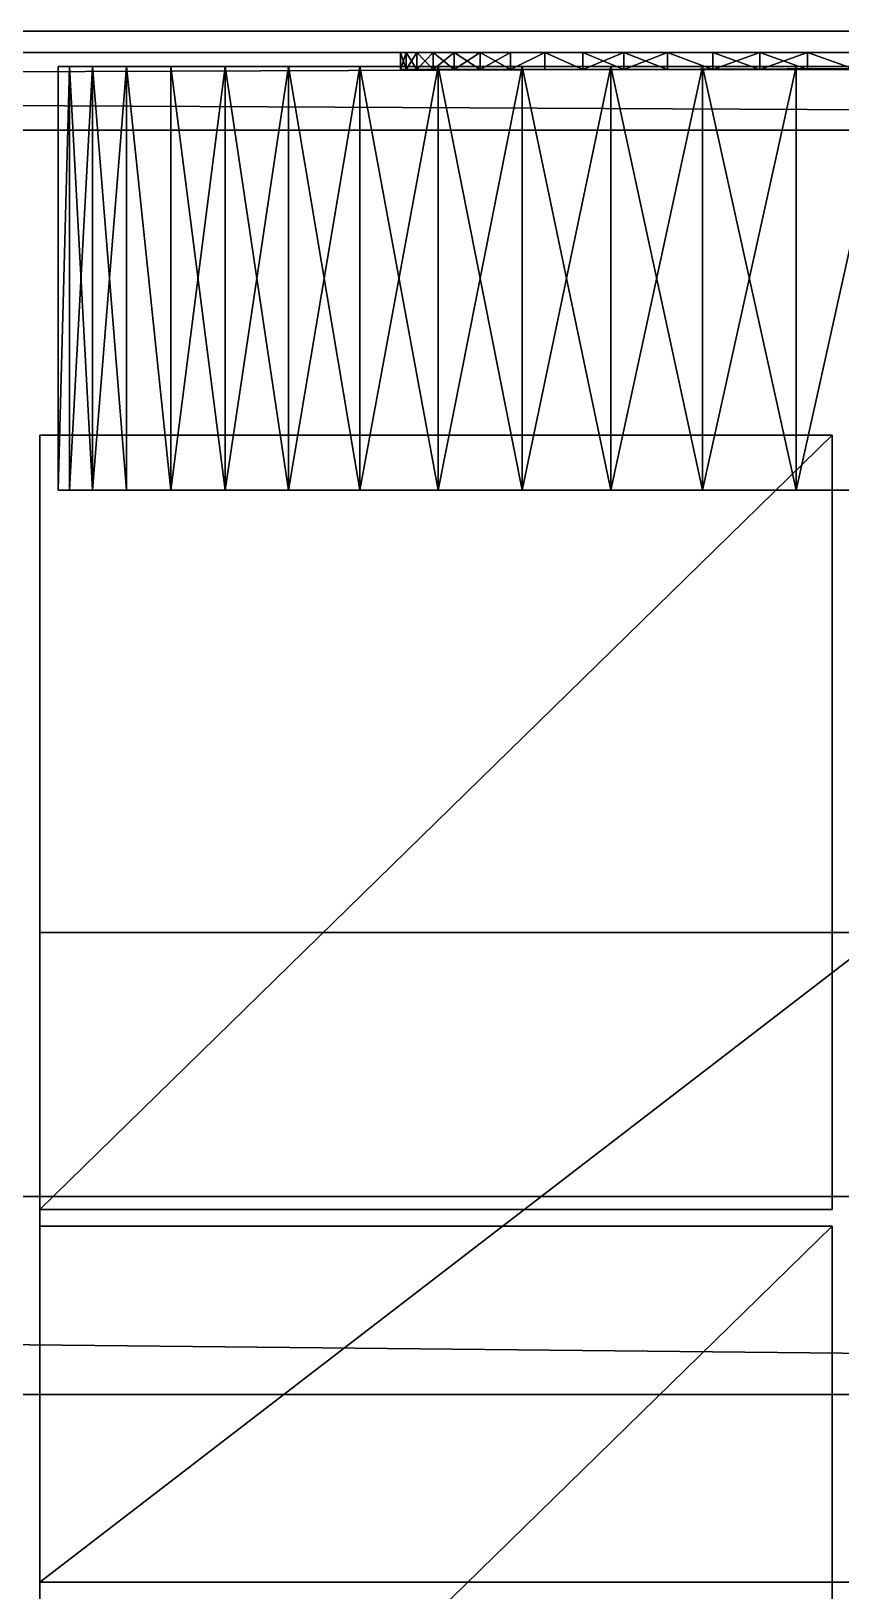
# Model space of a CAD drawing. Header units: millimetres. Extents: x -3100 to 14040, y -1280 to 1295.
# Drawn here: x 10542 to 11115, y 191 to 1295 of the extents above; entities that cross this region are included whole.
import ezdxf

# ---------------------------------------------------------------- set-up
doc = ezdxf.new("R2010")
doc.units = ezdxf.units.MM

msp = doc.modelspace()

# ---------------------------------------------------------------- linework, layer by layer
at = {"layer": 'CAD_75LAB'}
for points in [[(14040, 1295, 1250), (-40, 1295, 1250), (-40, 1295, 1320)], [(14040, 1295, 1320), (14040, 1295, 1250), (-40, 1295, 1320)], [(14040, 1225, 1250), (-40, 1225, 1250), (-40, 1295, 1250)], [(14040, 1295, 1250), (14040, 1225, 1250), (-40, 1295, 1250)], [(14040, 1225, 1320), (-40, 1295, 1320), (-40, 1225, 1320)], [(14040, 1295, 1320), (-40, 1295, 1320), (14040, 1225, 1320)], [(14040, 1280, 1160), (-40, 1280, 1160), (-40, 1280, 1250)], [(14040, 1280, 1250), (14040, 1280, 1160), (-40, 1280, 1250)], [(14040, -1280, 1160), (-40, -1280, 1160), (-40, 1280, 1160)], [(14040, 1280, 1160), (14040, -1280, 1160), (-40, 1280, 1160)], [(14040, -1280, 1250), (-40, 1280, 1250), (-40, -1280, 1250)], [(14040, 1280, 1250), (-40, 1280, 1250), (14040, -1280, 1250)], [(14040, 1280, 3995), (14040, 1280, 3940), (-40, 1280, 3940)], [(14040, 1280, 3995), (-40, 1280, 3940), (-40, 1280, 3995)], [(14040, 1280, 3940), (-40, 1225, 3940), (-40, 1280, 3940)], [(14040, 1280, 3940), (14040, 1225, 3940), (-40, 1225, 3940)], [(14040, 1280, 3995), (-40, 1280, 3995), (-40, 1225, 3995)], [(14040, 1280, 3995), (-40, 1225, 3995), (14040, 1225, 3995)], [(10561.02, 970, 573.24), (10569.19, 970, 639.22), (10569.19, 1270, 639.22)], [(10561.02, 970, 573.24), (10569.19, 1270, 639.22), (10561.02, 1270, 573.24)], [(10561.02, 970, 506.76), (10561.02, 970, 573.24), (10561.02, 1270, 573.24)], [(10561.02, 970, 506.76), (10561.02, 1270, 573.24), (10561.02, 1270, 506.76)], [(10561.02, 970, 506.76), (10561.02, 1270, 506.76), (10569.19, 1270, 440.78)], [(10569.19, 970, 440.78), (10561.02, 970, 506.76), (10569.19, 1270, 440.78)], [(10561.02, 1270, 506.76), (10585.41, 1270, 376.3), (10569.19, 1270, 440.78)], [(10561.02, 1270, 506.76), (10609.43, 1270, 314.3), (10585.41, 1270, 376.3)], [(10569.19, 1270, 639.22), (10561.02, 1270, 506.76), (10561.02, 1270, 573.24)], [(10569.19, 1270, 639.22), (10609.43, 1270, 314.3), (10561.02, 1270, 506.76)], [(10569.19, 970, 639.22), (10585.41, 970, 703.7), (10585.41, 1270, 703.7)], [(10569.19, 970, 639.22), (10585.41, 1270, 703.7), (10569.19, 1270, 639.22)], [(10585.41, 970, 376.3), (10569.19, 970, 440.78), (10569.19, 1270, 440.78)], [(10585.41, 970, 376.3), (10569.19, 1270, 440.78), (10585.41, 1270, 376.3)], [(10569.19, 1270, 639.22), (10724.09, 1270, 152.33), (10609.43, 1270, 314.3)], [(10774.58, 1270, 970.93), (10569.19, 1270, 639.22), (10585.41, 1270, 703.7)], [(11149.83, 1270, 1077.7), (10569.19, 1270, 639.22), (10774.58, 1270, 970.93)], [(11149.83, 1270, 1077.7), (10724.09, 1270, 152.33), (10569.19, 1270, 639.22)], [(10585.41, 970, 703.7), (10609.43, 1270, 765.7), (10585.41, 1270, 703.7)], [(10585.41, 970, 703.7), (10609.43, 970, 765.7), (10609.43, 1270, 765.7)], [(10609.43, 970, 314.3), (10585.41, 970, 376.3), (10585.41, 1270, 376.3)], [(10609.43, 970, 314.3), (10585.41, 1270, 376.3), (10609.43, 1270, 314.3)], [(10640.88, 1270, 824.27), (10585.41, 1270, 703.7), (10609.43, 1270, 765.7)], [(10774.58, 1270, 970.93), (10585.41, 1270, 703.7), (10640.88, 1270, 824.27)], [(10640.88, 970, 824.27), (10640.88, 1270, 824.27), (10609.43, 1270, 765.7)], [(10609.43, 970, 765.7), (10640.88, 970, 824.27), (10609.43, 1270, 765.7)], [(10640.88, 970, 255.73), (10609.43, 970, 314.3), (10609.43, 1270, 314.3)], [(10640.88, 970, 255.73), (10609.43, 1270, 314.3), (10640.88, 1270, 255.73)], [(10609.43, 1270, 314.3), (10724.09, 1270, 152.33), (10640.88, 1270, 255.73)], [(10640.88, 970, 824.27), (10679.3, 1270, 878.54), (10640.88, 1270, 824.27)], [(10640.88, 970, 824.27), (10679.3, 970, 878.54), (10679.3, 1270, 878.54)], [(10679.3, 970, 201.46), (10640.88, 970, 255.73), (10640.88, 1270, 255.73)], [(10679.3, 970, 201.46), (10640.88, 1270, 255.73), (10679.3, 1270, 201.46)], [(10640.88, 1270, 255.73), (10724.09, 1270, 152.33), (10679.3, 1270, 201.46)], [(10774.58, 1270, 970.93), (10640.88, 1270, 824.27), (10679.3, 1270, 878.54)], [(10679.3, 970, 878.54), (10724.09, 1270, 927.67), (10679.3, 1270, 878.54)], [(10679.3, 970, 878.54), (10724.09, 970, 927.67), (10724.09, 1270, 927.67)], [(10724.09, 970, 152.33), (10679.3, 970, 201.46), (10679.3, 1270, 201.46)], [(10724.09, 970, 152.33), (10679.3, 1270, 201.46), (10724.09, 1270, 152.33)], [(10774.58, 1270, 970.93), (10679.3, 1270, 878.54), (10724.09, 1270, 927.67)], [(10724.09, 970, 927.67), (10774.58, 1270, 970.93), (10724.09, 1270, 927.67)], [(10724.09, 970, 927.67), (10774.58, 970, 970.93), (10774.58, 1270, 970.93)], [(10774.58, 970, 109.07), (10724.09, 970, 152.33), (10724.09, 1270, 152.33)], [(10774.58, 970, 109.07), (10724.09, 1270, 152.33), (10774.58, 1270, 109.07)], [(10830, 1270, 72.35), (10774.58, 1270, 109.07), (10724.09, 1270, 152.33)], [(10889.52, 1270, 42.71), (10830, 1270, 72.35), (10724.09, 1270, 152.33)], [(11149.83, 1270, 2.3), (10889.52, 1270, 42.71), (10724.09, 1270, 152.33)], [(11635.91, 1270, 606.36), (10724.09, 1270, 152.33), (11149.83, 1270, 1077.7)], [(11635.91, 1270, 606.36), (11149.83, 1270, 2.3), (10724.09, 1270, 152.33)], [(10774.58, 970, 970.93), (10830, 1270, 1007.65), (10774.58, 1270, 970.93)], [(10774.58, 970, 970.93), (10830, 970, 1007.65), (10830, 1270, 1007.65)], [(10830, 970, 72.35), (10774.58, 970, 109.07), (10774.58, 1270, 109.07)], [(10830, 970, 72.35), (10774.58, 1270, 109.07), (10830, 1270, 72.35)], [(11149.83, 1270, 1077.7), (10774.58, 1270, 970.93), (10830, 1270, 1007.65)], [(10803.48, 1268, 556.96), (10807.35, 1268, 590.65), (10807.35, 1280, 590.65)], [(10803.48, 1268, 556.96), (10807.35, 1280, 590.65), (10803.48, 1280, 556.96)], [(10803.48, 1268, 556.96), (10803.48, 1280, 556.96), (10803.48, 1280, 523.04)], [(10803.48, 1268, 523.04), (10803.48, 1268, 556.96), (10803.48, 1280, 523.04)], [(10807.35, 1268, 489.35), (10803.48, 1268, 523.04), (10803.48, 1280, 523.04)], [(10807.35, 1268, 489.35), (10803.48, 1280, 523.04), (10807.35, 1280, 489.35)], [(10803.48, 1280, 556.96), (10807.35, 1280, 489.35), (10803.48, 1280, 523.04)], [(10803.48, 1280, 556.96), (10815.03, 1280, 456.33), (10807.35, 1280, 489.35)], [(10803.48, 1280, 556.96), (10826.43, 1280, 424.39), (10815.03, 1280, 456.33)], [(10815.03, 1280, 623.67), (10803.48, 1280, 556.96), (10807.35, 1280, 590.65)], [(10881.19, 1280, 740.82), (10803.48, 1280, 556.96), (10815.03, 1280, 623.67)], [(10961.4, 1280, 802.68), (10803.48, 1280, 556.96), (10881.19, 1280, 740.82)], [(10961.4, 1280, 802.68), (10826.43, 1280, 424.39), (10803.48, 1280, 556.96)], [(10807.35, 1268, 590.65), (10815.03, 1268, 623.67), (10815.03, 1280, 623.67)], [(10807.35, 1268, 590.65), (10815.03, 1280, 623.67), (10807.35, 1280, 590.65)], [(10815.03, 1268, 456.33), (10807.35, 1268, 489.35), (10807.35, 1280, 489.35)], [(10815.03, 1268, 456.33), (10807.35, 1280, 489.35), (10815.03, 1280, 456.33)], [(10815.03, 1268, 623.67), (10826.43, 1268, 655.61), (10826.43, 1280, 655.61)], [(10815.03, 1268, 623.67), (10826.43, 1280, 655.61), (10815.03, 1280, 623.67)], [(10826.43, 1268, 424.39), (10815.03, 1268, 456.33), (10815.03, 1280, 456.33)], [(10826.43, 1268, 424.39), (10815.03, 1280, 456.33), (10826.43, 1280, 424.39)], [(10859.72, 1280, 714.57), (10815.03, 1280, 623.67), (10826.43, 1280, 655.61)], [(10881.19, 1280, 740.82), (10815.03, 1280, 623.67), (10859.72, 1280, 714.57)], [(10826.43, 1268, 655.61), (10841.39, 1268, 686.04), (10841.39, 1280, 686.04)], [(10826.43, 1268, 655.61), (10841.39, 1280, 686.04), (10826.43, 1280, 655.61)], [(10841.39, 1268, 393.96), (10826.43, 1268, 424.39), (10826.43, 1280, 424.39)], [(10841.39, 1268, 393.96), (10826.43, 1280, 424.39), (10841.39, 1280, 393.96)], [(10826.43, 1280, 424.39), (10859.72, 1280, 365.43), (10841.39, 1280, 393.96)], [(10826.43, 1280, 424.39), (10881.19, 1280, 339.18), (10859.72, 1280, 365.43)], [(10859.72, 1280, 714.57), (10826.43, 1280, 655.61), (10841.39, 1280, 686.04)], [(10961.4, 1280, 802.68), (10881.19, 1280, 339.18), (10826.43, 1280, 424.39)], [(10830, 970, 1007.65), (10889.52, 1270, 1037.29), (10830, 1270, 1007.65)], [(10830, 970, 1007.65), (10889.52, 970, 1037.29), (10889.52, 1270, 1037.29)], [(10889.52, 970, 42.71), (10830, 970, 72.35), (10830, 1270, 72.35)], [(10889.52, 970, 42.71), (10830, 1270, 72.35), (10889.52, 1270, 42.71)], [(10952.22, 1270, 1059.39), (10830, 1270, 1007.65), (10889.52, 1270, 1037.29)], [(11149.83, 1270, 1077.7), (10830, 1270, 1007.65), (10952.22, 1270, 1059.39)], [(10859.72, 1268, 714.57), (10859.72, 1280, 714.57), (10841.39, 1280, 686.04)], [(10841.39, 1268, 686.04), (10859.72, 1268, 714.57), (10841.39, 1280, 686.04)], [(10841.39, 1268, 393.96), (10841.39, 1280, 393.96), (10859.72, 1280, 365.43)], [(10859.72, 1268, 365.43), (10841.39, 1268, 393.96), (10859.72, 1280, 365.43)], [(10859.72, 1268, 714.57), (10881.19, 1268, 740.82), (10881.19, 1280, 740.82)], [(10859.72, 1268, 714.57), (10881.19, 1280, 740.82), (10859.72, 1280, 714.57)], [(10881.19, 1268, 339.18), (10859.72, 1268, 365.43), (10859.72, 1280, 365.43)], [(10881.19, 1268, 339.18), (10859.72, 1280, 365.43), (10881.19, 1280, 339.18)], [(10881.19, 1268, 740.82), (10905.51, 1280, 764.46), (10881.19, 1280, 740.82)], [(10881.19, 1268, 740.82), (10905.51, 1268, 764.46), (10905.51, 1280, 764.46)], [(10881.19, 1268, 339.18), (10881.19, 1280, 339.18), (10905.51, 1280, 315.54)], [(10905.51, 1268, 315.54), (10881.19, 1268, 339.18), (10905.51, 1280, 315.54)], [(10932.36, 1280, 294.83), (10905.51, 1280, 315.54), (10881.19, 1280, 339.18)], [(10961.4, 1280, 277.32), (10932.36, 1280, 294.83), (10881.19, 1280, 339.18)], [(10961.4, 1280, 802.68), (10881.19, 1280, 740.82), (10905.51, 1280, 764.46)], [(10961.4, 1280, 802.68), (10961.4, 1280, 277.32), (10881.19, 1280, 339.18)], [(10952.22, 970, 1059.39), (10952.22, 1270, 1059.39), (10889.52, 1270, 1037.29)], [(10889.52, 970, 1037.29), (10952.22, 970, 1059.39), (10889.52, 1270, 1037.29)], [(10889.52, 970, 42.71), (10889.52, 1270, 42.71), (10952.22, 1270, 20.61)], [(10952.22, 970, 20.61), (10889.52, 970, 42.71), (10952.22, 1270, 20.61)], [(11149.83, 1270, 2.3), (10952.22, 1270, 20.61), (10889.52, 1270, 42.71)], [(10932.36, 1268, 785.17), (10932.36, 1280, 785.17), (10905.51, 1280, 764.46)], [(10905.51, 1268, 764.46), (10932.36, 1268, 785.17), (10905.51, 1280, 764.46)], [(10932.36, 1268, 294.83), (10905.51, 1268, 315.54), (10905.51, 1280, 315.54)], [(10932.36, 1268, 294.83), (10905.51, 1280, 315.54), (10932.36, 1280, 294.83)], [(10961.4, 1280, 802.68), (10905.51, 1280, 764.46), (10932.36, 1280, 785.17)], [(10961.4, 1268, 802.68), (10961.4, 1280, 802.68), (10932.36, 1280, 785.17)], [(10932.36, 1268, 785.17), (10961.4, 1268, 802.68), (10932.36, 1280, 785.17)], [(10932.36, 1268, 294.83), (10932.36, 1280, 294.83), (10961.4, 1280, 277.32)], [(10961.4, 1268, 277.32), (10932.36, 1268, 294.83), (10961.4, 1280, 277.32)], [(10952.22, 970, 1059.39), (11017.17, 1270, 1073.61), (10952.22, 1270, 1059.39)], [(10952.22, 970, 1059.39), (11017.17, 970, 1073.61), (11017.17, 1270, 1073.61)], [(11017.17, 970, 6.39), (10952.22, 970, 20.61), (10952.22, 1270, 20.61)], [(11017.17, 970, 6.39), (10952.22, 1270, 20.61), (11017.17, 1270, 6.39)], [(11149.83, 1270, 2.3), (11017.17, 1270, 6.39), (10952.22, 1270, 20.61)], [(11083.37, 1270, 1079.74), (10952.22, 1270, 1059.39), (11017.17, 1270, 1073.61)], [(11149.83, 1270, 1077.7), (10952.22, 1270, 1059.39), (11083.37, 1270, 1079.74)], [(10961.4, 1268, 802.68), (10992.25, 1280, 816.76), (10961.4, 1280, 802.68)], [(10961.4, 1268, 802.68), (10992.25, 1268, 816.76), (10992.25, 1280, 816.76)], [(10992.25, 1268, 263.24), (10961.4, 1268, 277.32), (10961.4, 1280, 277.32)], [(10992.25, 1268, 263.24), (10961.4, 1280, 277.32), (10992.25, 1280, 263.24)], [(11024.5, 1280, 827.24), (10961.4, 1280, 277.32), (10961.4, 1280, 802.68)], [(11024.5, 1280, 827.24), (10961.4, 1280, 802.68), (10992.25, 1280, 816.76)], [(11024.5, 1280, 827.24), (10992.25, 1280, 263.24), (10961.4, 1280, 277.32)], [(11024.5, 1268, 827.24), (11024.5, 1280, 827.24), (10992.25, 1280, 816.76)], [(10992.25, 1268, 816.76), (11024.5, 1268, 827.24), (10992.25, 1280, 816.76)], [(11024.5, 1268, 252.76), (10992.25, 1268, 263.24), (10992.25, 1280, 263.24)], [(11024.5, 1268, 252.76), (10992.25, 1280, 263.24), (11024.5, 1280, 252.76)], [(11091.52, 1280, 243.12), (11024.5, 1280, 252.76), (10992.25, 1280, 263.24)], [(11158.98, 1280, 248.92), (11091.52, 1280, 243.12), (10992.25, 1280, 263.24)], [(11223.38, 1280, 269.84), (11158.98, 1280, 248.92), (10992.25, 1280, 263.24)], [(11281.36, 1280, 304.81), (11223.38, 1280, 269.84), (10992.25, 1280, 263.24)], [(11223.38, 1280, 810.16), (10992.25, 1280, 263.24), (11024.5, 1280, 827.24)], [(11223.38, 1280, 810.16), (11281.36, 1280, 304.81), (10992.25, 1280, 263.24)], [(11017.17, 970, 1073.61), (11083.37, 970, 1079.74), (11083.37, 1270, 1079.74)], [(11017.17, 970, 1073.61), (11083.37, 1270, 1079.74), (11017.17, 1270, 1073.61)], [(11083.37, 970, 0.26), (11017.17, 970, 6.39), (11017.17, 1270, 6.39)], [(11083.37, 970, 0.26), (11017.17, 1270, 6.39), (11083.37, 1270, 0.26)], [(11149.83, 1270, 2.3), (11083.37, 1270, 0.26), (11017.17, 1270, 6.39)], [(11057.73, 1268, 833.98), (11057.73, 1280, 833.98), (11024.5, 1280, 827.24)], [(11024.5, 1268, 827.24), (11057.73, 1268, 833.98), (11024.5, 1280, 827.24)], [(11024.5, 1268, 252.76), (11024.5, 1280, 252.76), (11057.73, 1280, 246.02)], [(11057.73, 1268, 246.02), (11024.5, 1268, 252.76), (11057.73, 1280, 246.02)], [(11091.52, 1280, 243.12), (11057.73, 1280, 246.02), (11024.5, 1280, 252.76)], [(11125.42, 1280, 835.91), (11024.5, 1280, 827.24), (11057.73, 1280, 833.98)], [(11158.98, 1280, 831.08), (11024.5, 1280, 827.24), (11125.42, 1280, 835.91)], [(11223.38, 1280, 810.16), (11024.5, 1280, 827.24), (11158.98, 1280, 831.08)], [(11091.52, 1268, 836.88), (11091.52, 1280, 836.88), (11057.73, 1280, 833.98)], [(11057.73, 1268, 833.98), (11091.52, 1268, 836.88), (11057.73, 1280, 833.98)], [(11057.73, 1268, 246.02), (11057.73, 1280, 246.02), (11091.52, 1280, 243.12)], [(11091.52, 1268, 243.12), (11057.73, 1268, 246.02), (11091.52, 1280, 243.12)], [(11125.42, 1280, 835.91), (11057.73, 1280, 833.98), (11091.52, 1280, 836.88)], [(11083.37, 970, 1079.74), (11149.83, 970, 1077.7), (11149.83, 1270, 1077.7)], [(11083.37, 970, 1079.74), (11149.83, 1270, 1077.7), (11083.37, 1270, 1079.74)], [(11083.37, 970, 0.26), (11083.37, 1270, 0.26), (11149.83, 1270, 2.3)], [(11149.83, 970, 2.3), (11083.37, 970, 0.26), (11149.83, 1270, 2.3)], [(11125.42, 1268, 835.91), (11125.42, 1280, 835.91), (11091.52, 1280, 836.88)], [(11091.52, 1268, 836.88), (11125.42, 1268, 835.91), (11091.52, 1280, 836.88)], [(11125.42, 1268, 244.09), (11091.52, 1268, 243.12), (11091.52, 1280, 243.12)], [(11125.42, 1268, 244.09), (11091.52, 1280, 243.12), (11125.42, 1280, 244.09)], [(11158.98, 1280, 248.92), (11125.42, 1280, 244.09), (11091.52, 1280, 243.12)], [(10803.48, 1268, 556.96), (10803.48, 1268, 523.04), (10807.35, 1268, 489.35)], [(10803.48, 1268, 556.96), (10807.35, 1268, 489.35), (10815.03, 1268, 456.33)], [(10803.48, 1268, 556.96), (10815.03, 1268, 456.33), (10826.43, 1268, 424.39)], [(10815.03, 1268, 623.67), (10807.35, 1268, 590.65), (10803.48, 1268, 556.96)], [(10881.19, 1268, 740.82), (10815.03, 1268, 623.67), (10803.48, 1268, 556.96)], [(10961.4, 1268, 802.68), (10881.19, 1268, 740.82), (10803.48, 1268, 556.96)], [(10961.4, 1268, 802.68), (10803.48, 1268, 556.96), (10826.43, 1268, 424.39)], [(10859.72, 1268, 714.57), (10826.43, 1268, 655.61), (10815.03, 1268, 623.67)], [(10881.19, 1268, 740.82), (10859.72, 1268, 714.57), (10815.03, 1268, 623.67)], [(10826.43, 1268, 424.39), (10841.39, 1268, 393.96), (10859.72, 1268, 365.43)], [(10826.43, 1268, 424.39), (10859.72, 1268, 365.43), (10881.19, 1268, 339.18)], [(10859.72, 1268, 714.57), (10841.39, 1268, 686.04), (10826.43, 1268, 655.61)], [(10961.4, 1268, 802.68), (10826.43, 1268, 424.39), (10881.19, 1268, 339.18)], [(10932.36, 1268, 294.83), (10881.19, 1268, 339.18), (10905.51, 1268, 315.54)], [(10961.4, 1268, 277.32), (10881.19, 1268, 339.18), (10932.36, 1268, 294.83)], [(10961.4, 1268, 802.68), (10905.51, 1268, 764.46), (10881.19, 1268, 740.82)], [(10961.4, 1268, 802.68), (10881.19, 1268, 339.18), (10961.4, 1268, 277.32)], [(10961.4, 1268, 802.68), (10932.36, 1268, 785.17), (10905.51, 1268, 764.46)], [(11024.5, 1268, 827.24), (10961.4, 1268, 802.68), (10961.4, 1268, 277.32)], [(11024.5, 1268, 827.24), (10992.25, 1268, 816.76), (10961.4, 1268, 802.68)], [(11024.5, 1268, 827.24), (10961.4, 1268, 277.32), (10992.25, 1268, 263.24)], [(11091.52, 1268, 243.12), (10992.25, 1268, 263.24), (11024.5, 1268, 252.76)], [(11158.98, 1268, 248.92), (10992.25, 1268, 263.24), (11091.52, 1268, 243.12)], [(11223.38, 1268, 269.84), (10992.25, 1268, 263.24), (11158.98, 1268, 248.92)], [(11281.36, 1268, 304.81), (10992.25, 1268, 263.24), (11223.38, 1268, 269.84)], [(11223.38, 1268, 810.16), (11024.5, 1268, 827.24), (10992.25, 1268, 263.24)], [(11223.38, 1268, 810.16), (10992.25, 1268, 263.24), (11281.36, 1268, 304.81)], [(11091.52, 1268, 243.12), (11024.5, 1268, 252.76), (11057.73, 1268, 246.02)], [(11125.42, 1268, 835.91), (11057.73, 1268, 833.98), (11024.5, 1268, 827.24)], [(11158.98, 1268, 831.08), (11125.42, 1268, 835.91), (11024.5, 1268, 827.24)], [(11223.38, 1268, 810.16), (11158.98, 1268, 831.08), (11024.5, 1268, 827.24)], [(11125.42, 1268, 835.91), (11091.52, 1268, 836.88), (11057.73, 1268, 833.98)], [(11158.98, 1268, 248.92), (11091.52, 1268, 243.12), (11125.42, 1268, 244.09)], [(14040, 1225, 3995), (-40, 1225, 3940), (14040, 1225, 3940)], [(14040, 1225, 3995), (-40, 1225, 3995), (-40, 1225, 3940)], [(14040, 1225, 1250), (-40, 1225, 1320), (-40, 1225, 1250)], [(14040, 1225, 1320), (-40, 1225, 1320), (14040, 1225, 1250)], [(10548, 461, 1253), (10548, 1009, 1397), (10548, 1009, 1253)], [(10548, 461, 1397), (10548, 1009, 1397), (10548, 461, 1253)], [(11109, 1009, 1253), (10548, 1009, 1253), (10548, 1009, 1397)], [(11109, 1009, 1397), (11109, 1009, 1253), (10548, 1009, 1397)], [(11109, 1009, 1253), (10548, 461, 1253), (10548, 1009, 1253)], [(11109, 1009, 1253), (11109, 461, 1253), (10548, 461, 1253)], [(11109, 1009, 1397), (10548, 1009, 1397), (10548, 461, 1397)], [(11109, 1009, 1397), (10548, 461, 1397), (11109, 461, 1397)], [(10548, 461, 1403), (10548, 1009, 1547), (10548, 1009, 1403)], [(10548, 461, 1547), (10548, 1009, 1547), (10548, 461, 1403)], [(11109, 1009, 1403), (10548, 1009, 1403), (10548, 1009, 1547)], [(11109, 1009, 1547), (11109, 1009, 1403), (10548, 1009, 1547)], [(11109, 1009, 1403), (10548, 461, 1403), (10548, 1009, 1403)], [(11109, 1009, 1403), (11109, 461, 1403), (10548, 461, 1403)], [(11109, 1009, 1547), (10548, 1009, 1547), (10548, 461, 1547)], [(11109, 1009, 1547), (10548, 461, 1547), (11109, 461, 1547)], [(10548, 461, 1553), (10548, 1009, 1697), (10548, 1009, 1553)], [(10548, 461, 1697), (10548, 1009, 1697), (10548, 461, 1553)], [(11109, 1009, 1553), (10548, 1009, 1553), (10548, 1009, 1697)], [(11109, 1009, 1697), (11109, 1009, 1553), (10548, 1009, 1697)], [(11109, 1009, 1553), (10548, 461, 1553), (10548, 1009, 1553)], [(11109, 1009, 1553), (11109, 461, 1553), (10548, 461, 1553)], [(11109, 1009, 1697), (10548, 1009, 1697), (10548, 461, 1697)], [(11109, 1009, 1697), (10548, 461, 1697), (11109, 461, 1697)], [(10548, 461, 1703), (10548, 1009, 1847), (10548, 1009, 1703)], [(10548, 461, 1847), (10548, 1009, 1847), (10548, 461, 1703)], [(11109, 1009, 1703), (10548, 1009, 1703), (10548, 1009, 1847)], [(11109, 1009, 1847), (11109, 1009, 1703), (10548, 1009, 1847)], [(11109, 1009, 1703), (10548, 461, 1703), (10548, 1009, 1703)], [(11109, 1009, 1703), (11109, 461, 1703), (10548, 461, 1703)], [(11109, 1009, 1847), (10548, 1009, 1847), (10548, 461, 1847)], [(11109, 1009, 1847), (10548, 461, 1847), (11109, 461, 1847)], [(10548, 461, 1853), (10548, 1009, 1997), (10548, 1009, 1853)], [(10548, 461, 1997), (10548, 1009, 1997), (10548, 461, 1853)], [(11109, 1009, 1853), (10548, 1009, 1853), (10548, 1009, 1997)], [(11109, 1009, 1997), (11109, 1009, 1853), (10548, 1009, 1997)], [(11109, 1009, 1853), (10548, 461, 1853), (10548, 1009, 1853)], [(11109, 1009, 1853), (11109, 461, 1853), (10548, 461, 1853)], [(11109, 1009, 1997), (10548, 1009, 1997), (10548, 461, 1997)], [(11109, 1009, 1997), (10548, 461, 1997), (11109, 461, 1997)], [(10548, 461, 2003), (10548, 1009, 2147), (10548, 1009, 2003)], [(10548, 461, 2147), (10548, 1009, 2147), (10548, 461, 2003)], [(11109, 1009, 2003), (10548, 1009, 2003), (10548, 1009, 2147)], [(11109, 1009, 2147), (11109, 1009, 2003), (10548, 1009, 2147)], [(11109, 1009, 2003), (10548, 461, 2003), (10548, 1009, 2003)], [(11109, 1009, 2003), (11109, 461, 2003), (10548, 461, 2003)], [(11109, 1009, 2147), (10548, 1009, 2147), (10548, 461, 2147)], [(11109, 1009, 2147), (10548, 461, 2147), (11109, 461, 2147)], [(10548, 461, 2153), (10548, 1009, 2297), (10548, 1009, 2153)], [(10548, 461, 2297), (10548, 1009, 2297), (10548, 461, 2153)], [(11109, 1009, 2153), (10548, 1009, 2153), (10548, 1009, 2297)], [(11109, 1009, 2297), (11109, 1009, 2153), (10548, 1009, 2297)], [(11109, 1009, 2153), (10548, 461, 2153), (10548, 1009, 2153)], [(11109, 1009, 2153), (11109, 461, 2153), (10548, 461, 2153)], [(11109, 1009, 2297), (10548, 1009, 2297), (10548, 461, 2297)], [(11109, 1009, 2297), (10548, 461, 2297), (11109, 461, 2297)], [(11109, 461, 1253), (11109, 1009, 1253), (11109, 1009, 1397)], [(11109, 461, 1397), (11109, 461, 1253), (11109, 1009, 1397)], [(11109, 461, 1403), (11109, 1009, 1403), (11109, 1009, 1547)], [(11109, 461, 1547), (11109, 461, 1403), (11109, 1009, 1547)], [(11109, 461, 1553), (11109, 1009, 1553), (11109, 1009, 1697)], [(11109, 461, 1697), (11109, 461, 1553), (11109, 1009, 1697)], [(11109, 461, 1703), (11109, 1009, 1703), (11109, 1009, 1847)], [(11109, 461, 1847), (11109, 461, 1703), (11109, 1009, 1847)], [(11109, 461, 1853), (11109, 1009, 1853), (11109, 1009, 1997)], [(11109, 461, 1997), (11109, 461, 1853), (11109, 1009, 1997)], [(11109, 461, 2003), (11109, 1009, 2003), (11109, 1009, 2147)], [(11109, 461, 2147), (11109, 461, 2003), (11109, 1009, 2147)], [(11109, 461, 2153), (11109, 1009, 2153), (11109, 1009, 2297)], [(11109, 461, 2297), (11109, 461, 2153), (11109, 1009, 2297)], [(10561.02, 970, 506.76), (10569.19, 970, 440.78), (10585.41, 970, 376.3)], [(10561.02, 970, 506.76), (10585.41, 970, 376.3), (10609.43, 970, 314.3)], [(10569.19, 970, 639.22), (10561.02, 970, 573.24), (10561.02, 970, 506.76)], [(10569.19, 970, 639.22), (10561.02, 970, 506.76), (10609.43, 970, 314.3)], [(10569.19, 970, 639.22), (10609.43, 970, 314.3), (10724.09, 970, 152.33)], [(10774.58, 970, 970.93), (10585.41, 970, 703.7), (10569.19, 970, 639.22)], [(11149.83, 970, 1077.7), (10774.58, 970, 970.93), (10569.19, 970, 639.22)], [(11149.83, 970, 1077.7), (10569.19, 970, 639.22), (10724.09, 970, 152.33)], [(10640.88, 970, 824.27), (10609.43, 970, 765.7), (10585.41, 970, 703.7)], [(10774.58, 970, 970.93), (10640.88, 970, 824.27), (10585.41, 970, 703.7)], [(10609.43, 970, 314.3), (10640.88, 970, 255.73), (10724.09, 970, 152.33)], [(10640.88, 970, 255.73), (10679.3, 970, 201.46), (10724.09, 970, 152.33)], [(10774.58, 970, 970.93), (10679.3, 970, 878.54), (10640.88, 970, 824.27)], [(10774.58, 970, 970.93), (10724.09, 970, 927.67), (10679.3, 970, 878.54)], [(10830, 970, 72.35), (10724.09, 970, 152.33), (10774.58, 970, 109.07)], [(10889.52, 970, 42.71), (10724.09, 970, 152.33), (10830, 970, 72.35)], [(11149.83, 970, 2.3), (10724.09, 970, 152.33), (10889.52, 970, 42.71)], [(11635.91, 970, 606.36), (11149.83, 970, 1077.7), (10724.09, 970, 152.33)], [(11635.91, 970, 606.36), (10724.09, 970, 152.33), (11149.83, 970, 2.3)], [(11149.83, 970, 1077.7), (10830, 970, 1007.65), (10774.58, 970, 970.93)], [(10952.22, 970, 1059.39), (10889.52, 970, 1037.29), (10830, 970, 1007.65)], [(11149.83, 970, 1077.7), (10952.22, 970, 1059.39), (10830, 970, 1007.65)], [(11149.83, 970, 2.3), (10889.52, 970, 42.71), (10952.22, 970, 20.61)], [(11149.83, 970, 2.3), (10952.22, 970, 20.61), (11017.17, 970, 6.39)], [(11083.37, 970, 1079.74), (11017.17, 970, 1073.61), (10952.22, 970, 1059.39)], [(11149.83, 970, 1077.7), (11083.37, 970, 1079.74), (10952.22, 970, 1059.39)], [(11149.83, 970, 2.3), (11017.17, 970, 6.39), (11083.37, 970, 0.26)], [(10548, 197, 2303), (10548, 657, 2441), (10548, 657, 2303)], [(10548, 197, 2441), (10548, 657, 2441), (10548, 197, 2303)], [(11146, 657, 2441), (11146, 657, 2303), (10548, 657, 2303)], [(11146, 657, 2441), (10548, 657, 2303), (10548, 657, 2441)], [(11146, 657, 2303), (10548, 197, 2303), (10548, 657, 2303)], [(11146, 657, 2303), (11146, 197, 2303), (10548, 197, 2303)], [(11146, 657, 2441), (10548, 657, 2441), (10548, 197, 2441)], [(11146, 657, 2441), (10548, 197, 2441), (11146, 197, 2441)], [(10548, 197, 2447), (10548, 657, 2585), (10548, 657, 2447)], [(10548, 197, 2585), (10548, 657, 2585), (10548, 197, 2447)], [(11146, 657, 2585), (11146, 657, 2447), (10548, 657, 2447)], [(11146, 657, 2585), (10548, 657, 2447), (10548, 657, 2585)], [(11146, 657, 2447), (10548, 197, 2447), (10548, 657, 2447)], [(11146, 657, 2447), (11146, 197, 2447), (10548, 197, 2447)], [(11146, 657, 2585), (10548, 657, 2585), (10548, 197, 2585)], [(11146, 657, 2585), (10548, 197, 2585), (11146, 197, 2585)], [(10548, 197, 2591), (10548, 657, 2729), (10548, 657, 2591)], [(10548, 197, 2729), (10548, 657, 2729), (10548, 197, 2591)], [(11146, 657, 2729), (11146, 657, 2591), (10548, 657, 2591)], [(11146, 657, 2729), (10548, 657, 2591), (10548, 657, 2729)], [(11146, 657, 2591), (10548, 197, 2591), (10548, 657, 2591)], [(11146, 657, 2591), (11146, 197, 2591), (10548, 197, 2591)], [(11146, 657, 2729), (10548, 657, 2729), (10548, 197, 2729)], [(11146, 657, 2729), (10548, 197, 2729), (11146, 197, 2729)], [(10548, 197, 2735), (10548, 657, 2873), (10548, 657, 2735)], [(10548, 197, 2873), (10548, 657, 2873), (10548, 197, 2735)], [(11146, 657, 2873), (11146, 657, 2735), (10548, 657, 2735)], [(11146, 657, 2873), (10548, 657, 2735), (10548, 657, 2873)], [(11146, 657, 2735), (10548, 197, 2735), (10548, 657, 2735)], [(11146, 657, 2735), (11146, 197, 2735), (10548, 197, 2735)], [(11146, 657, 2873), (10548, 657, 2873), (10548, 197, 2873)], [(11146, 657, 2873), (10548, 197, 2873), (11146, 197, 2873)], [(10548, 197, 2879), (10548, 657, 3017), (10548, 657, 2879)], [(10548, 197, 3017), (10548, 657, 3017), (10548, 197, 2879)], [(11146, 657, 3017), (11146, 657, 2879), (10548, 657, 2879)], [(11146, 657, 3017), (10548, 657, 2879), (10548, 657, 3017)], [(11146, 657, 2879), (10548, 197, 2879), (10548, 657, 2879)], [(11146, 657, 2879), (11146, 197, 2879), (10548, 197, 2879)], [(11146, 657, 3017), (10548, 657, 3017), (10548, 197, 3017)], [(11146, 657, 3017), (10548, 197, 3017), (11146, 197, 3017)], [(10548, 197, 3023), (10548, 657, 3161), (10548, 657, 3023)], [(10548, 197, 3161), (10548, 657, 3161), (10548, 197, 3023)], [(11146, 657, 3161), (11146, 657, 3023), (10548, 657, 3023)], [(11146, 657, 3161), (10548, 657, 3023), (10548, 657, 3161)], [(11146, 657, 3023), (10548, 197, 3023), (10548, 657, 3023)], [(11146, 657, 3023), (11146, 197, 3023), (10548, 197, 3023)], [(11146, 657, 3161), (10548, 657, 3161), (10548, 197, 3161)], [(11146, 657, 3161), (10548, 197, 3161), (11146, 197, 3161)], [(10548, 197, 3167), (10548, 657, 3305), (10548, 657, 3167)], [(10548, 197, 3305), (10548, 657, 3305), (10548, 197, 3167)], [(11146, 657, 3305), (11146, 657, 3167), (10548, 657, 3167)], [(11146, 657, 3305), (10548, 657, 3167), (10548, 657, 3305)], [(11146, 657, 3167), (10548, 197, 3167), (10548, 657, 3167)], [(11146, 657, 3167), (11146, 197, 3167), (10548, 197, 3167)], [(11146, 657, 3305), (10548, 657, 3305), (10548, 197, 3305)], [(11146, 657, 3305), (10548, 197, 3305), (11146, 197, 3305)], [(10548, 197, 3311), (10548, 657, 3449), (10548, 657, 3311)], [(10548, 197, 3449), (10548, 657, 3449), (10548, 197, 3311)], [(11146, 657, 3449), (11146, 657, 3311), (10548, 657, 3311)], [(11146, 657, 3449), (10548, 657, 3311), (10548, 657, 3449)], [(11146, 657, 3311), (10548, 197, 3311), (10548, 657, 3311)], [(11146, 657, 3311), (11146, 197, 3311), (10548, 197, 3311)], [(11146, 657, 3449), (10548, 657, 3449), (10548, 197, 3449)], [(11146, 657, 3449), (10548, 197, 3449), (11146, 197, 3449)], [(10548, 197, 3455), (10548, 657, 3593), (10548, 657, 3455)], [(10548, 197, 3593), (10548, 657, 3593), (10548, 197, 3455)], [(11146, 657, 3593), (11146, 657, 3455), (10548, 657, 3455)], [(11146, 657, 3593), (10548, 657, 3455), (10548, 657, 3593)], [(11146, 657, 3455), (10548, 197, 3455), (10548, 657, 3455)], [(11146, 657, 3455), (11146, 197, 3455), (10548, 197, 3455)], [(11146, 657, 3593), (10548, 657, 3593), (10548, 197, 3593)], [(11146, 657, 3593), (10548, 197, 3593), (11146, 197, 3593)], [(10548, 197, 3599), (10548, 657, 3737), (10548, 657, 3599)], [(10548, 197, 3737), (10548, 657, 3737), (10548, 197, 3599)], [(11146, 657, 3737), (11146, 657, 3599), (10548, 657, 3599)], [(11146, 657, 3737), (10548, 657, 3599), (10548, 657, 3737)], [(11146, 657, 3599), (10548, 197, 3599), (10548, 657, 3599)], [(11146, 657, 3599), (11146, 197, 3599), (10548, 197, 3599)], [(11146, 657, 3737), (10548, 657, 3737), (10548, 197, 3737)], [(11146, 657, 3737), (10548, 197, 3737), (11146, 197, 3737)], [(10548, 197, 3743), (10548, 657, 3881), (10548, 657, 3743)], [(10548, 197, 3881), (10548, 657, 3881), (10548, 197, 3743)], [(11146, 657, 3881), (11146, 657, 3743), (10548, 657, 3743)], [(11146, 657, 3881), (10548, 657, 3743), (10548, 657, 3881)], [(11146, 657, 3743), (10548, 197, 3743), (10548, 657, 3743)], [(11146, 657, 3743), (11146, 197, 3743), (10548, 197, 3743)], [(11146, 657, 3881), (10548, 657, 3881), (10548, 197, 3881)], [(11146, 657, 3881), (10548, 197, 3881), (11146, 197, 3881)], [(13960, 470, 1160), (13960, 470, 910), (300, 470, 910)], [(13960, 470, 1160), (300, 470, 910), (300, 470, 1160)], [(13960, 330, 910), (300, 330, 910), (300, 470, 910)], [(13960, 470, 910), (13960, 330, 910), (300, 470, 910)], [(13960, 330, 1160), (300, 470, 1160), (300, 330, 1160)], [(13960, 470, 1160), (300, 470, 1160), (13960, 330, 1160)], [(11109, 461, 1253), (10548, 461, 1397), (10548, 461, 1253)], [(11109, 461, 1397), (10548, 461, 1397), (11109, 461, 1253)], [(11109, 461, 1403), (10548, 461, 1547), (10548, 461, 1403)], [(11109, 461, 1547), (10548, 461, 1547), (11109, 461, 1403)], [(11109, 461, 1553), (10548, 461, 1697), (10548, 461, 1553)], [(11109, 461, 1697), (10548, 461, 1697), (11109, 461, 1553)], [(11109, 461, 1703), (10548, 461, 1847), (10548, 461, 1703)], [(11109, 461, 1847), (10548, 461, 1847), (11109, 461, 1703)], [(11109, 461, 1853), (10548, 461, 1997), (10548, 461, 1853)], [(11109, 461, 1997), (10548, 461, 1997), (11109, 461, 1853)], [(11109, 461, 2003), (10548, 461, 2147), (10548, 461, 2003)], [(11109, 461, 2147), (10548, 461, 2147), (11109, 461, 2003)], [(11109, 461, 2153), (10548, 461, 2297), (10548, 461, 2153)], [(11109, 461, 2297), (10548, 461, 2297), (11109, 461, 2153)], [(10548, -99, 1253), (10548, 449, 1397), (10548, 449, 1253)], [(10548, -99, 1397), (10548, 449, 1397), (10548, -99, 1253)], [(11109, 449, 1253), (10548, 449, 1253), (10548, 449, 1397)], [(11109, 449, 1397), (11109, 449, 1253), (10548, 449, 1397)], [(11109, 449, 1253), (10548, -99, 1253), (10548, 449, 1253)], [(11109, 449, 1253), (11109, -99, 1253), (10548, -99, 1253)], [(11109, 449, 1397), (10548, 449, 1397), (10548, -99, 1397)], [(11109, 449, 1397), (10548, -99, 1397), (11109, -99, 1397)], [(10548, -99, 1403), (10548, 449, 1547), (10548, 449, 1403)], [(10548, -99, 1547), (10548, 449, 1547), (10548, -99, 1403)], [(11109, 449, 1403), (10548, 449, 1403), (10548, 449, 1547)], [(11109, 449, 1547), (11109, 449, 1403), (10548, 449, 1547)], [(11109, 449, 1403), (10548, -99, 1403), (10548, 449, 1403)], [(11109, 449, 1403), (11109, -99, 1403), (10548, -99, 1403)], [(11109, 449, 1547), (10548, 449, 1547), (10548, -99, 1547)], [(11109, 449, 1547), (10548, -99, 1547), (11109, -99, 1547)], [(10548, -99, 1553), (10548, 449, 1697), (10548, 449, 1553)], [(10548, -99, 1697), (10548, 449, 1697), (10548, -99, 1553)], [(11109, 449, 1553), (10548, 449, 1553), (10548, 449, 1697)], [(11109, 449, 1697), (11109, 449, 1553), (10548, 449, 1697)], [(11109, 449, 1553), (10548, -99, 1553), (10548, 449, 1553)], [(11109, 449, 1553), (11109, -99, 1553), (10548, -99, 1553)], [(11109, 449, 1697), (10548, 449, 1697), (10548, -99, 1697)], [(11109, 449, 1697), (10548, -99, 1697), (11109, -99, 1697)], [(10548, -99, 1703), (10548, 449, 1847), (10548, 449, 1703)], [(10548, -99, 1847), (10548, 449, 1847), (10548, -99, 1703)], [(11109, 449, 1703), (10548, 449, 1703), (10548, 449, 1847)], [(11109, 449, 1847), (11109, 449, 1703), (10548, 449, 1847)], [(11109, 449, 1703), (10548, -99, 1703), (10548, 449, 1703)], [(11109, 449, 1703), (11109, -99, 1703), (10548, -99, 1703)], [(11109, 449, 1847), (10548, 449, 1847), (10548, -99, 1847)], [(11109, 449, 1847), (10548, -99, 1847), (11109, -99, 1847)], [(10548, -99, 1853), (10548, 449, 1997), (10548, 449, 1853)], [(10548, -99, 1997), (10548, 449, 1997), (10548, -99, 1853)], [(11109, 449, 1853), (10548, 449, 1853), (10548, 449, 1997)], [(11109, 449, 1997), (11109, 449, 1853), (10548, 449, 1997)], [(11109, 449, 1853), (10548, -99, 1853), (10548, 449, 1853)], [(11109, 449, 1853), (11109, -99, 1853), (10548, -99, 1853)], [(11109, 449, 1997), (10548, 449, 1997), (10548, -99, 1997)], [(11109, 449, 1997), (10548, -99, 1997), (11109, -99, 1997)], [(10548, -99, 2003), (10548, 449, 2147), (10548, 449, 2003)], [(10548, -99, 2147), (10548, 449, 2147), (10548, -99, 2003)], [(11109, 449, 2003), (10548, 449, 2003), (10548, 449, 2147)], [(11109, 449, 2147), (11109, 449, 2003), (10548, 449, 2147)], [(11109, 449, 2003), (10548, -99, 2003), (10548, 449, 2003)], [(11109, 449, 2003), (11109, -99, 2003), (10548, -99, 2003)], [(11109, 449, 2147), (10548, 449, 2147), (10548, -99, 2147)], [(11109, 449, 2147), (10548, -99, 2147), (11109, -99, 2147)], [(10548, -99, 2153), (10548, 449, 2297), (10548, 449, 2153)], [(10548, -99, 2297), (10548, 449, 2297), (10548, -99, 2153)], [(11109, 449, 2153), (10548, 449, 2153), (10548, 449, 2297)], [(11109, 449, 2297), (11109, 449, 2153), (10548, 449, 2297)], [(11109, 449, 2153), (10548, -99, 2153), (10548, 449, 2153)], [(11109, 449, 2153), (11109, -99, 2153), (10548, -99, 2153)], [(11109, 449, 2297), (10548, 449, 2297), (10548, -99, 2297)], [(11109, 449, 2297), (10548, -99, 2297), (11109, -99, 2297)], [(11109, -99, 1253), (11109, 449, 1253), (11109, 449, 1397)], [(11109, -99, 1397), (11109, -99, 1253), (11109, 449, 1397)], [(11109, -99, 1403), (11109, 449, 1403), (11109, 449, 1547)], [(11109, -99, 1547), (11109, -99, 1403), (11109, 449, 1547)], [(11109, -99, 1553), (11109, 449, 1553), (11109, 449, 1697)], [(11109, -99, 1697), (11109, -99, 1553), (11109, 449, 1697)], [(11109, -99, 1703), (11109, 449, 1703), (11109, 449, 1847)], [(11109, -99, 1847), (11109, -99, 1703), (11109, 449, 1847)], [(11109, -99, 1853), (11109, 449, 1853), (11109, 449, 1997)], [(11109, -99, 1997), (11109, -99, 1853), (11109, 449, 1997)], [(11109, -99, 2003), (11109, 449, 2003), (11109, 449, 2147)], [(11109, -99, 2147), (11109, -99, 2003), (11109, 449, 2147)], [(11109, -99, 2153), (11109, 449, 2153), (11109, 449, 2297)], [(11109, -99, 2297), (11109, -99, 2153), (11109, 449, 2297)], [(13960, 330, 1160), (300, 330, 910), (13960, 330, 910)], [(13960, 330, 1160), (300, 330, 1160), (300, 330, 910)], [(11146, 197, 2441), (10548, 197, 2303), (11146, 197, 2303)], [(11146, 197, 2441), (10548, 197, 2441), (10548, 197, 2303)], [(11146, 197, 2585), (10548, 197, 2447), (11146, 197, 2447)], [(11146, 197, 2585), (10548, 197, 2585), (10548, 197, 2447)], [(11146, 197, 2729), (10548, 197, 2591), (11146, 197, 2591)], [(11146, 197, 2729), (10548, 197, 2729), (10548, 197, 2591)], [(11146, 197, 2873), (10548, 197, 2735), (11146, 197, 2735)], [(11146, 197, 2873), (10548, 197, 2873), (10548, 197, 2735)], [(11146, 197, 3017), (10548, 197, 2879), (11146, 197, 2879)], [(11146, 197, 3017), (10548, 197, 3017), (10548, 197, 2879)], [(11146, 197, 3161), (10548, 197, 3023), (11146, 197, 3023)], [(11146, 197, 3161), (10548, 197, 3161), (10548, 197, 3023)], [(11146, 197, 3305), (10548, 197, 3167), (11146, 197, 3167)], [(11146, 197, 3305), (10548, 197, 3305), (10548, 197, 3167)], [(11146, 197, 3449), (10548, 197, 3311), (11146, 197, 3311)], [(11146, 197, 3449), (10548, 197, 3449), (10548, 197, 3311)], [(11146, 197, 3593), (10548, 197, 3455), (11146, 197, 3455)], [(11146, 197, 3593), (10548, 197, 3593), (10548, 197, 3455)], [(11146, 197, 3737), (10548, 197, 3599), (11146, 197, 3599)], [(11146, 197, 3737), (10548, 197, 3737), (10548, 197, 3599)], [(11146, 197, 3881), (10548, 197, 3743), (11146, 197, 3743)], [(11146, 197, 3881), (10548, 197, 3881), (10548, 197, 3743)]]:
    msp.add_3dface(points, dxfattribs=at)

doc.saveas('drawing.dxf')
